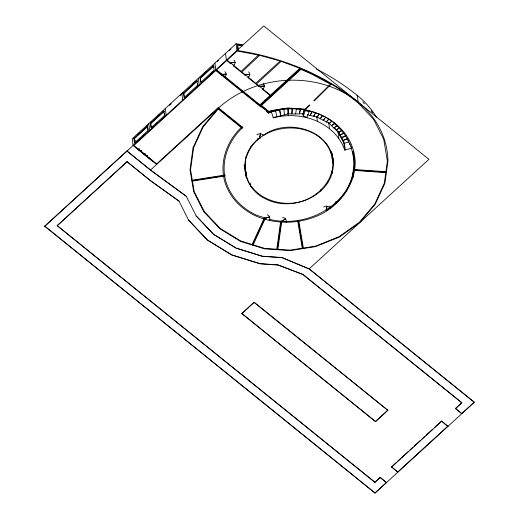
<?xml version="1.0" encoding="UTF-8"?>
<svg xmlns="http://www.w3.org/2000/svg" width="519" height="519" viewBox="0 0 519 519"><rect width="100%" height="100%" fill="white"/><g stroke="black" fill="none" stroke-linecap="round" stroke-linejoin="round"><path stroke-width="0.78" d="M291.918 112.98L292.184 108.705M288.058 108.698L288.123 113.713L291.912 113.972L292.223 108.99M332.205 159.813L332.627 156.738C339.491 191.608 295.759 213.393 267.142 199.614C241.192 188.786 236.716 154.143 259.824 137.807M331.33 152.275C339.634 178.38 315.098 203.214 289.472 203.299C274.901 203.695 259.993 197.947 251.131 186.042C244.728 177.193 244.598 166.255 246.162 156.011M291.912 113.972L295.668 113.953L296.355 108.996M277.269 249.73L281.207 221.392L280.656 221.353L276.789 249.217L264.58 248.367L253.168 244.819L265.449 218.038M281.817 220.958L277.886 249.295L290.089 250.139L302.266 248.225L297.744 221.198M282.025 221.924L282.148 220.997L285.463 218.849L282.122 221.217M286.06 222.203L286.222 220.815A4.081 3.497 -7.4 0 0 282.634 217.5M286.397 222.229L286.546 221.282M331.868 158.282L332.082 156.764M242.029 126.876L241.595 127.187C226.524 141.2 218.934 162.979 225.175 183.006A66.4 56.915 -7.4 0 0 256.503 216.274C277.723 225.24 302.343 223.916 322.747 213.367C341.145 203.065 355.009 184.122 355.217 162.544C353.919 120.668 304.848 99.44 268.829 112.046L260.694 105.474L300.851 68.735L301.915 69.163C322.027 77.837 341.158 88.976 358.11 102.879L373.641 119.37L383.742 139.364L387.382 161.137L385.915 171.698M259.915 137.431L260.434 133.785L259.494 137.457L260.162 138.164M326.412 209.838L326.931 206.192L326.256 209.67L326.925 210.383M295.668 113.953L299.418 113.94L300.293 109.425M299.418 113.94L300.482 109.003M238.026 49.818L237.527 44.53L242.684 45.4M304.374 109.431L303.135 113.635L303.466 116.172L307.008 117.275L309.058 111.793L305.114 110.56L303.466 116.172M304.406 109.71L303.174 113.921L299.385 113.655M246.356 157.517C258.43 116.645 330.09 117.794 332.958 163.517M307.352 114.68L310.187 115.562L311.685 111.929M310.187 115.562L312.029 111.546M264.424 217.721L252.15 244.501L240.732 240.952L220.173 228.386L204.304 211.531L194.203 191.537L192.458 181.112L225.116 175.973M252.455 245.104L264.937 217.876M265.352 219.024L265.754 218.149L269.562 216.793L265.663 218.356M269.127 220.205L269.53 219.323A4.081 3.497 -7.4 0 0 267.272 214.847M269.445 220.303L269.854 219.407M310.148 115.276L313.69 116.379L315.085 113.486M313.69 116.379L315.481 113.11M313.658 116.1L317.2 117.203L318.789 114.368M317.2 117.203L319.237 114.011M317.161 116.918L320.217 118.786L322.435 115.445M320.217 118.786L322.474 115.731M241.659 127.901L242.425 127.2M261.848 106.401L261.076 107.109L215.787 70.532L133.883 145.463L156.686 163.881L218.188 107.621L242.821 127.518L242.386 127.83C227.569 141.609 220.108 163.018 226.245 182.714A65.29 55.961 -7.4 0 0 257.041 215.424L265.754 218.149M320.178 118.507L323.233 120.376L324.68 118.338M323.233 120.376L325.705 117.45M326.328 210.221C345.939 198.719 358.992 174.475 352.868 151.827L354.289 159.45L352.939 151.814M328.942 119.162L326.25 121.959L328.365 119.441M305.386 109.626L309.824 105.253L309.415 104.942L305.166 109.133L288.207 107.952L270.944 110.67L268.952 111.468L261.479 105.435L300.962 69.319L311.705 74.146L330.454 84.195L313.839 100.582L314.255 100.887L331.291 84.084M242.86 44.881L236.08 43.732L132.228 138.742L133.104 145.502L156.699 164.549M137.788 134.337L139.579 132.695M146.754 126.13L147.954 125.034M150.341 122.847L151.535 121.757M158.113 115.737L159.314 114.647M162.298 111.909L163.498 110.813M169.473 105.344L171.27 103.703M180.236 95.502L183.226 92.765M192.789 84.013L195.183 81.827M204.746 73.075L206.543 71.434M217.383 61.521L218.518 60.483M229.21 50.7L230.968 49.091M147.37 126.149L147.954 130.652L134.492 142.965L133.908 138.463L147.37 126.149L147.766 126.467L134.304 138.781L134.888 143.283M163.907 111.021L164.491 115.529L151.029 127.843L150.445 123.334L163.907 111.021L164.302 111.338L150.841 123.652L151.425 128.161L152.592 127.084M196.973 80.769L197.564 85.272L184.102 97.585L183.518 93.083L196.973 80.769L197.369 81.087L183.908 93.401L184.394 97.15M213.51 65.641L214.094 70.143L200.639 82.463L200.049 77.954L213.51 65.641L214.1 67.464M200.931 82.028L200.444 78.272L213.906 65.958M137.23 141.142L140.156 138.463M143.082 135.79L144.25 134.719M155.518 124.411L157.276 122.802M210.396 74.211L213.322 71.531M44.738 226.18L126.934 150.984L150.529 170.037L186.327 196.318L196.195 215.943L213.581 234.413L236.113 248.186L262.244 256.315L282.089 257.69L309.116 268.92L474.262 402.283L375.049 493.05L44.738 226.18L375.049 493.05M44.751 226.323L263.782 25.95L428.934 159.314L309.116 268.92L282.07 257.547L262.225 256.172L236.093 248.043L213.569 234.27L196.195 215.943M226.764 60.496L216.559 69.831L259.909 104.838L270.114 95.502M230.047 63.149L230.806 62.455L235.12 62.488L230.871 62.812M137.035 148.674L137.418 148.324M231.046 62.65L230.293 63.344L226.368 60.178L225.493 53.425M221.1 74.827L221.873 74.12M139.196 150.186L138.962 148.875M221.347 75.021L222.1 74.327L226.167 74.165L221.924 74.489M139.39 150.328L139.092 148.998M374.906 482.346L380.122 477.415L374.906 482.346L57.174 225.635L127.077 161.688L150.672 180.742L179.01 201.1L188.559 220.101L207.379 240.089L231.766 254.991L260.045 263.788L278.074 265.04L302.966 274.551L461.826 402.828L455.526 408.589L461.819 413.669L455.513 408.447L461.806 402.692L302.947 274.408L278.061 264.898L260.025 263.652L231.746 254.848L207.366 239.947L188.559 220.101M57.194 225.778L127.077 161.688M233.894 60.048A4.081 3.497 -7.4 0 1 233.959 64.998L233.2 65.692L245 75.223L245.759 74.528L249.827 74.373L245.584 74.697M233.446 65.887L233.959 64.998M141.324 151.905L141.174 150.523L141.389 152.164M141.492 152.275L141.875 151.924M224.253 77.37L225.356 76.319A4.081 3.497 -7.4 0 0 224.948 71.726M224.5 77.565L225.265 76.864M142.881 153.39L143.263 153.04M145.035 154.902L144.833 153.566M145.229 155.045L144.989 153.663M147.234 156.913L143.017 153.397M147.338 156.991L147.72 156.641M148.719 158.113L149.102 157.757M244.76 75.028L245.759 74.528M153.079 161.63L148.862 158.113M153.176 161.707L153.559 161.357M248.601 71.927A4.081 3.497 -7.4 0 1 248.672 76.883L247.913 77.571L259.474 86.907L260.227 86.219L264.301 86.057L260.051 86.381M248.153 77.772L248.672 76.883M259.228 86.712L260.227 86.219M262.627 89.456L263.139 88.567L262.38 89.262L270.503 95.82M259.915 105.506L300.741 68.158M267.395 110.884L266.623 111.585L268.589 113.168L271.359 111.76L279.04 110.262M356.864 95.781L357.28 95.405A99.194 85.025 -7.4 0 1 376.346 117.112M331.596 121.414L329.273 123.541L331.557 121.135M241.835 313.521L254.135 302.266L387.829 410.231L375.548 421.623L241.835 313.521L375.548 421.623M241.854 313.658L254.135 302.266M375.529 421.48L387.829 410.231M391.573 466.782L397.904 472.141L391.611 467.061L396.334 462.423M397.528 461.339L400.506 458.614M401.693 457.524L408.239 451.536M410.029 449.902L413.001 447.177M414.194 446.087L420.15 440.644M421.934 439.009L424.912 436.284M426.099 435.194L432.645 429.207M434.435 427.572L441.578 421.039L447.903 426.404L441.578 421.039M391.611 467.061L441.611 421.318M397.865 471.862L447.871 426.118M375.029 492.907L386.415 482.495L380.122 477.415M461.8 413.533L474.249 402.147L309.097 268.784M256.853 134.914A4.081 3.497 -7.4 0 1 262.958 134.992L263.899 135.511M263.561 135.154C288.045 117.352 332.186 130.327 333.509 163.498M332.179 125.001L334.774 123.159M329.234 123.263L331.57 125.741L334.813 123.438M337.155 125.682L333.912 127.992L336.468 125.864M336.87 129.49L338.167 128.569M333.879 127.706L336.254 130.237L338.849 128.394M339.154 131.807L341.703 130.425M336.254 130.237L338.557 132.436L341.736 130.704M343.915 132.987L339.984 134.843L341.483 137.814L346.205 135.913M338.557 132.436L340.023 135.122L343.948 133.273M243.171 91.986L243.716 91.766M258.248 85.92L258.799 85.7M344.817 136.173L341.45 137.529L342.949 140.5L347.801 138.865M347.068 138.82L342.949 140.5M334.69 128.122L337.934 131.567L343.876 143.335L348.684 142.018M271.359 111.76L273.338 117.949C300.663 110.281 334.736 121.881 344.759 150.095L351.7 148.181L351.506 146.682M352.323 151.918L353.413 151.743M286.527 80.49L287.416 80.348M282.511 109.431L283.912 109.211M273.189 117.495L284.418 114.868L283.874 108.925M224.961 175.046L192.302 180.184L190.557 169.765L193.619 147.694L203.182 126.837L218.259 109.009L242.055 128.225M191.835 180.735L225.038 175.506M353.601 159.56L354.691 159.385M354.256 169.499L386.467 171.731M353.095 169.895L386.396 172.204M354.12 170.446L385.786 172.639L384.32 183.201L374.757 204.058L359.349 222.281L339.147 236.638L315.526 246.136L303.356 248.05L298.827 221.029M237.404 44.997L242.561 45.867M269.53 219.323C297.504 226.31 329.448 215.138 345.751 191.005C359.823 168.805 354.827 140.292 334.508 123.788L334.898 123.438A65.842 56.441 -7.4 0 0 271.242 111.585L268.706 112.604L215.781 69.864L214.905 63.11M264.223 218.168L264.729 218.324M326.217 121.68L329.273 123.541M323.194 120.09L326.25 121.959M127.097 161.831L150.692 180.884L179.01 201.1M126.934 150.984L150.549 170.174L186.327 196.318M200.049 77.954L200.444 78.272M242.386 127.83L218.194 108.296L150.529 170.037M183.518 93.083L183.908 93.401M164.491 115.529L164.886 115.841M150.445 123.334L150.841 123.652M147.954 130.652L148.35 130.97M133.908 138.463L134.304 138.781M134.239 139.708L136.088 141.2M137.237 148.492L141.693 152.093M143.075 153.209L147.532 156.809M148.921 157.925L153.377 161.526M137.172 148.674L141.518 152.048L141.33 150.62M254.154 302.408L387.842 410.367M380.142 477.558L386.415 482.495M57.174 225.635L374.887 482.203M362.781 102.009L364.442 103.781M371.098 110.845L372.759 112.61M333.912 127.992L331.57 125.741M262.958 134.992L263.633 135.699M329.727 207.211L330.402 207.931M330.129 208.106L329.461 207.399A4.081 3.497 -7.4 0 0 323.746 207.003M259.76 137.263L260.428 137.976M325.99 209.864L326.672 210.584M338.407 131.307L339.608 133.688M341.113 136.653L339.913 134.278L340.023 135.122M244.319 165.191L245.208 170.498L246.259 172.587M275.531 110.813L276.932 116.619M332.121 153.708L332.374 155.226M280.636 115.465L279.702 109.872L280.675 115.743M298.127 220.179L302.888 248.607M244.858 165.113L245.734 170.355M224.416 175.13L224.493 175.597M349.838 143.432L350.027 144.872M352.57 172.898L353.16 177.401M348.152 140.013L348.353 141.564M345.291 149.946L344.415 143.192L341.411 137.25L341.483 137.814M343.876 143.335L344.759 150.095M346.426 189.188L346.718 191.44M337.934 131.567L338.81 138.32M328.689 122.4L329.468 128.401M331.66 152.145L331.855 153.643M331.038 151.535L331.33 153.786M336.059 201.456L336.351 203.708M331.829 171.231L332.121 173.482M335.761 201.885L335.955 203.39M331.394 171.88L331.589 173.385M326.62 143.354L326.814 144.853M327.599 181.416L327.794 182.922M329.863 206.017L330.065 207.568M316.778 116.503L317.362 121.005M320.625 189.669L320.82 191.167M302.94 113.635L303.33 116.639M288.019 113.343L288.311 115.594M284.418 114.868L288.162 113.992L288.09 108.984M268.394 111.669L268.589 113.168M267.966 111.326L268.161 112.824M267.538 110.982L267.733 112.48M259.344 104.436L259.532 105.857M257.32 138.547L257.515 140.046M237.527 44.53L238.26 50.161M250.43 146.689L250.625 148.194M242.594 90.838L242.788 92.337M236.08 43.732L236.962 50.492C259.344 53.846 281.324 59.906 302.175 68.735A246.635 211.408 -7.4 0 1 358.155 102.159L357.28 95.405A246.635 211.408 -7.4 0 0 316.343 68.995M250.268 183.298L250.658 186.302M245.928 171.854L246.616 177.109M244.696 165.126L244.987 167.378M245.208 170.498L246.084 177.251M244.144 165.146L244.436 167.403M198.368 78.239L199.244 84.993M197.758 84.091L197.953 85.59M181.832 93.362L182.707 100.122M165.295 108.49L166.177 115.244M164.594 113.59L164.789 115.095M148.765 123.619L149.641 130.373M147.96 127.966L148.155 129.471M139.202 148.895L139.332 150.38M263.127 83.565A4.158 3.562 -7.4 0 1 263.191 88.613M193.081 147.597L190.006 169.784L193.665 191.68L203.824 211.791L219.79 228.736L240.466 241.374L264.443 248.835L290.095 250.619L315.675 246.59L339.432 237.04L359.751 222.606L375.243 204.278L384.858 183.304L387.94 161.111A99.194 85.025 -7.4 0 0 325.802 85.103A99.194 85.025 -7.4 0 0 218.194 108.296L202.702 126.623L193.081 147.597M258.462 55.059L241.069 71.382L227.147 60.146L237.138 51.005L258.462 55.059M259.643 55.325L241.854 72.018L255.783 83.267L280.091 61.034L259.643 55.325M147.221 156.569L147.013 155.239L147.221 156.569M281.194 61.378L256.574 83.903L270.496 95.152L299.82 68.326L281.194 61.378"/></g></svg>
